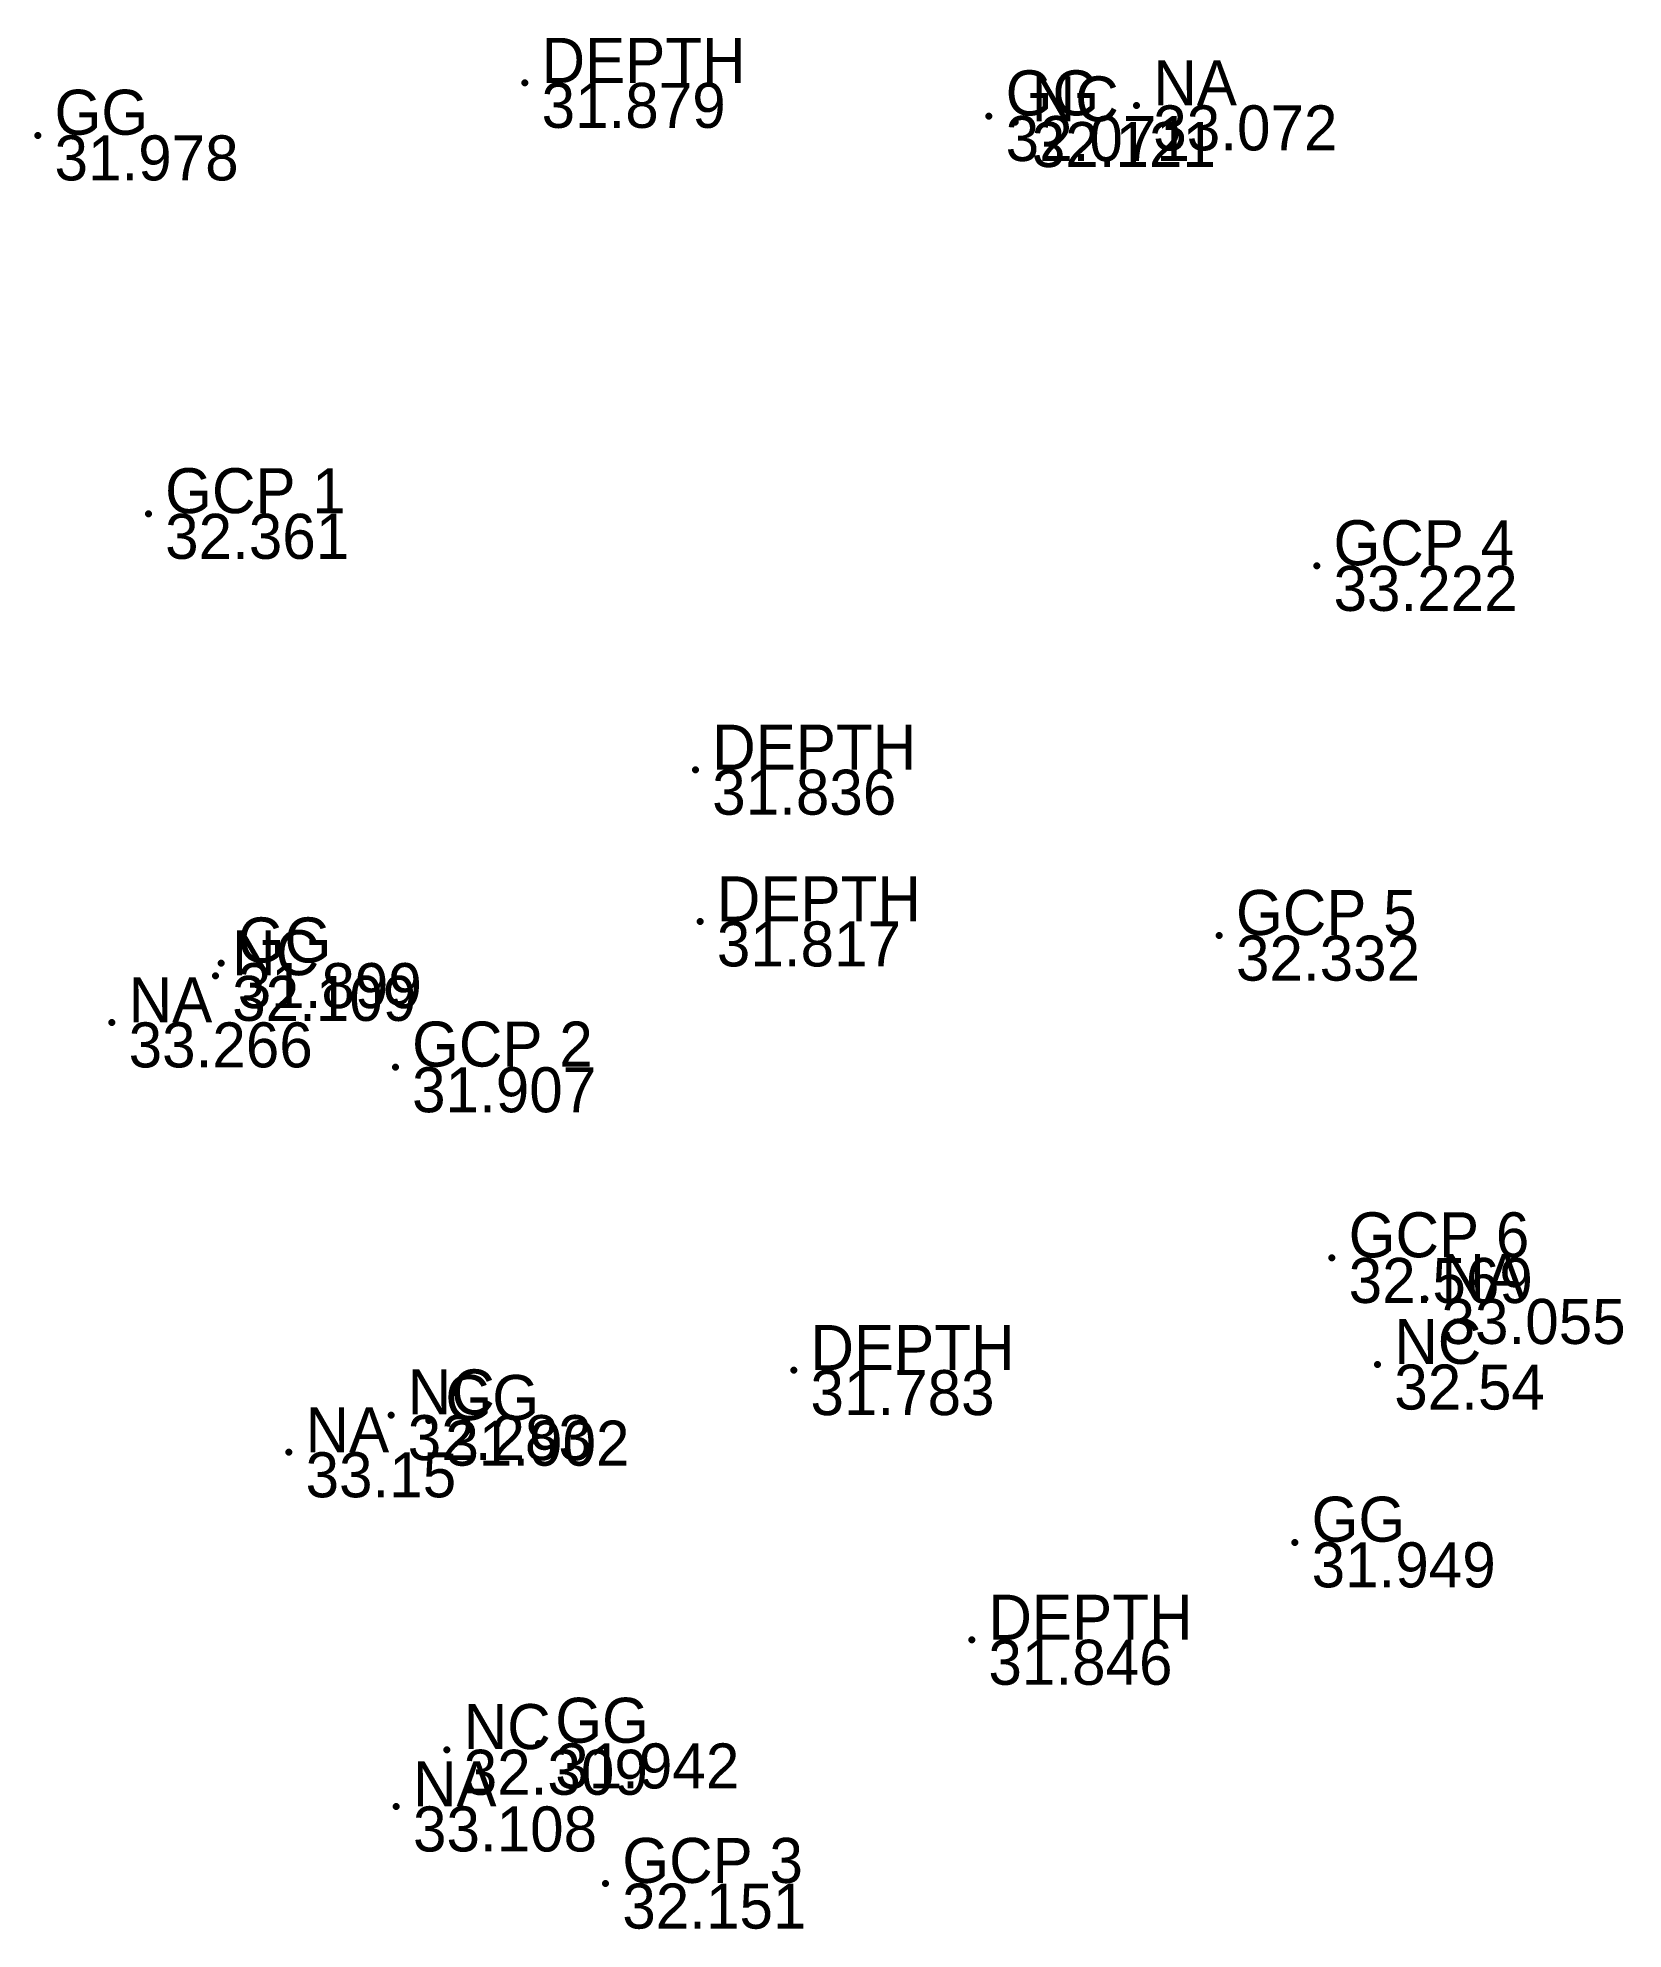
# Model space of a CAD drawing. Header units: metres. Extents: x 5781 to 5791.6, y -52105.2 to -52092.6.
import ezdxf

# ---------------------------------------------------------------- set-up
doc = ezdxf.new("R2010")
doc.units = ezdxf.units.M
for name, color, linetype, lineweight in [('Height', 5, 'CONTINUOUS', 100), ('Name', 3, 'CONTINUOUS', 100), ('Survey', 5, 'CONTINUOUS', 100)]:
    doc.layers.add(name, color=color, linetype=linetype, lineweight=lineweight)
doc.styles.get("Standard").update_dxf_attribs({"font": '', "height": 2.5})
doc.styles.get('standard').set_extended_font_data('txt')

msp = doc.modelspace()

# ---------------------------------------------------------------- linework, layer by layer
at = {"layer": 'Survey'}
for p in [(5784.264, -52092.893, 31.879), (5787.357, -52093.114, 32.071), (5788.341, -52093.043, 33.072), (5781.018, -52093.243, 31.978), (5787.531, -52093.154, 32.121), (5781.755, -52095.765, 32.361), (5789.542, -52096.112, 33.222), (5785.401, -52097.47, 31.836), (5785.432, -52098.481, 31.817), (5788.892, -52098.576, 32.332), (5782.239, -52098.759, 31.899), (5782.202, -52098.844, 32.109), (5781.512, -52099.154, 33.266), (5783.401, -52099.453, 31.907), (5789.643, -52100.724, 32.569), (5790.262, -52100.997, 33.055), (5789.947, -52101.434, 32.54), (5786.056, -52101.471, 31.783), (5783.372, -52101.771, 32.283), (5783.623, -52101.808, 31.902), (5782.691, -52102.019, 33.15), (5789.396, -52102.619, 31.949), (5787.242, -52103.268, 31.846), (5784.355, -52103.959, 31.942), (5783.745, -52104.001, 32.309), (5783.407, -52104.379, 33.108), (5784.802, -52104.893, 32.151)]:
    msp.add_point(p, dxfattribs=at)

# ---------------------------------------------------------------- texts
at = {"layer": 'Height', "char_height": 0.3, "attachment_point": 1}
for s, insert, width in [(' 31.879', (5784.264, -52092.893, 31.879), 1.68), (' 32.071', (5787.357, -52093.114, 32.071), 1.68), (' 33.072', (5788.341, -52093.043, 33.072), 1.68), (' 31.978', (5781.018, -52093.243, 31.978), 1.68), (' 32.121', (5787.531, -52093.154, 32.121), 1.68), (' 32.361', (5781.755, -52095.765, 32.361), 1.68), (' 33.222', (5789.542, -52096.112, 33.222), 1.68), (' 31.836', (5785.401, -52097.47, 31.836), 1.68), (' 31.817', (5785.432, -52098.481, 31.817), 1.68), (' 32.332', (5788.892, -52098.576, 32.332), 1.68), (' 31.899', (5782.239, -52098.759, 31.899), 1.68), (' 32.109', (5782.202, -52098.844, 32.109), 1.68), (' 33.266', (5781.512, -52099.154, 33.266), 1.68), (' 31.907', (5783.401, -52099.453, 31.907), 1.68), (' 32.569', (5789.643, -52100.724, 32.569), 1.68), (' 33.055', (5790.262, -52100.997, 33.055), 1.68), (' 32.54', (5789.947, -52101.434, 32.54), 1.44), (' 31.783', (5786.056, -52101.471, 31.783), 1.68), (' 32.283', (5783.372, -52101.771, 32.283), 1.68), (' 31.902', (5783.623, -52101.808, 31.902), 1.68), (' 33.15', (5782.691, -52102.019, 33.15), 1.44), (' 31.949', (5789.396, -52102.619, 31.949), 1.68), (' 31.846', (5787.242, -52103.268, 31.846), 1.68), (' 31.942', (5784.355, -52103.959, 31.942), 1.68), (' 32.309', (5783.745, -52104.001, 32.309), 1.68), (' 33.108', (5783.407, -52104.379, 33.108), 1.68), (' 32.151', (5784.802, -52104.893, 32.151), 1.68)]:
    msp.add_mtext(s, dxfattribs=dict(at, insert=insert, width=width))
at = {"layer": 'Name', "char_height": 0.3, "attachment_point": 7}
for s, insert, width in [(' DEPTH', (5784.264, -52092.893, 31.879), 1.8), (' NA', (5788.341, -52093.043, 33.072), 0.9), (' GG', (5787.357, -52093.114, 32.071), 0.9), (' NC', (5787.531, -52093.154, 32.121), 0.9), (' GG', (5781.018, -52093.243, 31.978), 0.9), (' GCP 1', (5781.755, -52095.765, 32.361), 1.8), (' GCP 4', (5789.542, -52096.112, 33.222), 1.8), (' DEPTH', (5785.401, -52097.47, 31.836), 1.8), (' DEPTH', (5785.432, -52098.481, 31.817), 1.8), (' GCP 5', (5788.892, -52098.576, 32.332), 1.8), (' NC', (5782.202, -52098.844, 32.109), 0.9), (' GG', (5782.239, -52098.759, 31.899), 0.9), (' NA', (5781.512, -52099.154, 33.266), 0.9), (' GCP 2', (5783.401, -52099.453, 31.907), 1.8), (' GCP 6', (5789.643, -52100.724, 32.569), 1.8), (' NA', (5790.262, -52100.997, 33.055), 0.9), (' DEPTH', (5786.056, -52101.471, 31.783), 1.8), (' NC', (5789.947, -52101.434, 32.54), 0.9), (' NC', (5783.372, -52101.771, 32.283), 0.9), (' GG', (5783.623, -52101.808, 31.902), 0.9), (' NA', (5782.691, -52102.019, 33.15), 0.9), (' GG', (5789.396, -52102.619, 31.949), 0.9), (' DEPTH', (5787.242, -52103.268, 31.846), 1.8), (' NC', (5783.745, -52104.001, 32.309), 0.9), (' GG', (5784.355, -52103.959, 31.942), 0.9), (' NA', (5783.407, -52104.379, 33.108), 0.9), (' GCP 3', (5784.802, -52104.893, 32.151), 1.8)]:
    msp.add_mtext(s, dxfattribs=dict(at, insert=insert, width=width))

doc.saveas('drawing.dxf')
